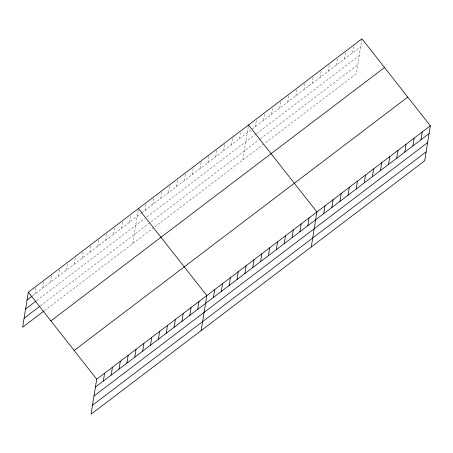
<?xml version="1.0" encoding="UTF-8"?>
<svg xmlns="http://www.w3.org/2000/svg" width="453" height="453" viewBox="0 0 453 453"><rect width="100%" height="100%" fill="white"/><g stroke="black" fill="none" stroke-linecap="round" stroke-linejoin="round"><path stroke-width="0.34" stroke-dasharray="2.27 1.7" d="M34.915 294.065L36.183 286.222M42.78 288.091L43.941 280.905M50.64 282.123L51.914 274.28M58.505 276.149L59.773 268.306M66.37 270.175L67.639 262.332M74.235 264.201L75.504 256.358M82.095 258.233L83.369 250.39M89.96 252.259L91.229 244.416M97.825 246.285L98.992 239.099M105.691 240.311L106.959 232.468M113.55 234.337L114.717 227.151M121.415 228.369L122.689 220.526M129.281 222.395L130.447 215.203M132.746 243.584L138.414 208.578M145.011 210.447L146.279 202.604M152.871 204.473L154.145 196.636M160.736 198.505L162.004 190.662M168.601 192.531L169.869 184.688M176.466 186.557L177.735 178.714M184.326 180.583L185.492 173.397M192.191 174.615L193.459 166.772M200.056 168.641L201.223 161.449M207.921 162.667L209.19 154.824M215.781 156.693L216.947 149.507M223.646 150.719L224.92 142.882M231.511 144.75L232.78 136.908M239.377 138.777L240.645 130.934M242.842 159.966L248.51 124.96M255.339 126.647L256.613 118.805M263.442 120.498L264.609 113.307M271.545 114.343L272.712 107.151M279.648 108.188L280.917 100.345M287.751 102.033L289.02 94.19M295.854 95.883L297.123 88.041M303.957 89.728L305.226 81.885M312.055 83.573L313.329 75.73M320.158 77.418L321.432 69.575M328.261 71.268L329.427 64.077M336.364 65.113L337.632 57.271M344.467 58.958L345.735 51.115M352.57 52.803L353.838 44.96M361.941 38.811L356.273 73.816L264.444 143.556M32.667 295.775L141.076 213.437M141.636 213.006L360.673 46.653M36.835 300.469L144.683 218.561M146.925 216.851L256.053 133.975M256.591 133.561L359.218 55.617M40.391 305.866L259.954 139.105M260.498 138.697L357.723 64.853M44.558 310.565L154.088 227.372M154.654 226.947L263.906 143.969"/><path stroke-width="0.68" d="M430.35 125.798L96.727 379.184L91.059 414.189L424.682 160.804L430.35 125.798L361.941 38.811L28.318 292.196L22.65 327.202L43.998 310.99M103.324 381.052L104.592 373.215M111.189 375.084L112.457 367.241M119.048 369.11L120.322 361.268M126.914 363.136L128.188 355.294M134.779 357.162L136.047 349.32M142.644 351.188L143.912 343.351M150.509 345.22L151.778 337.377M158.369 339.246L159.643 331.403M166.234 333.272L167.502 325.43M174.099 327.298L175.368 319.456M181.964 321.33L183.233 313.487M189.824 315.356L191.098 307.513M197.689 309.382L198.958 301.539M201.155 330.571L206.823 295.566L138.414 208.578M213.42 297.434L214.688 289.597M221.279 291.466L222.553 283.623M229.144 285.492L230.418 277.649M237.01 279.518L238.278 271.675M244.875 273.544L246.143 265.701M252.74 267.57L254.008 259.733M260.6 261.602L261.874 253.759M268.465 255.628L269.733 247.785M276.33 249.654L277.598 241.811M284.195 243.68L285.464 235.837M292.055 237.712L293.329 229.869M299.92 231.738L301.188 223.895M307.785 225.764L309.054 217.921M311.251 246.953L316.919 211.947L248.51 124.96M323.753 213.635L325.022 205.798M331.851 207.485L333.125 199.643M339.954 201.33L341.228 193.488M348.057 195.175L349.325 187.332M356.16 189.02L357.428 181.183M364.263 182.87L365.531 175.028M372.366 176.715L373.634 168.873M380.469 170.56L381.737 162.718M388.566 164.405L389.84 156.568M396.669 158.256L397.944 150.413M404.772 152.1L406.041 144.258M412.876 145.945L414.144 138.103M420.979 139.79L422.247 131.953M27.05 300.039L32.106 296.2M25.6 309.003L36.268 300.9M24.1 318.238L39.83 306.296M50.895 320.905L384.518 67.514M74.156 350.48L407.774 97.089M95.458 387.026L429.082 133.641M94.009 395.99L427.626 142.604M92.514 405.225L426.131 151.84M28.318 292.196L96.727 379.184"/></g></svg>
